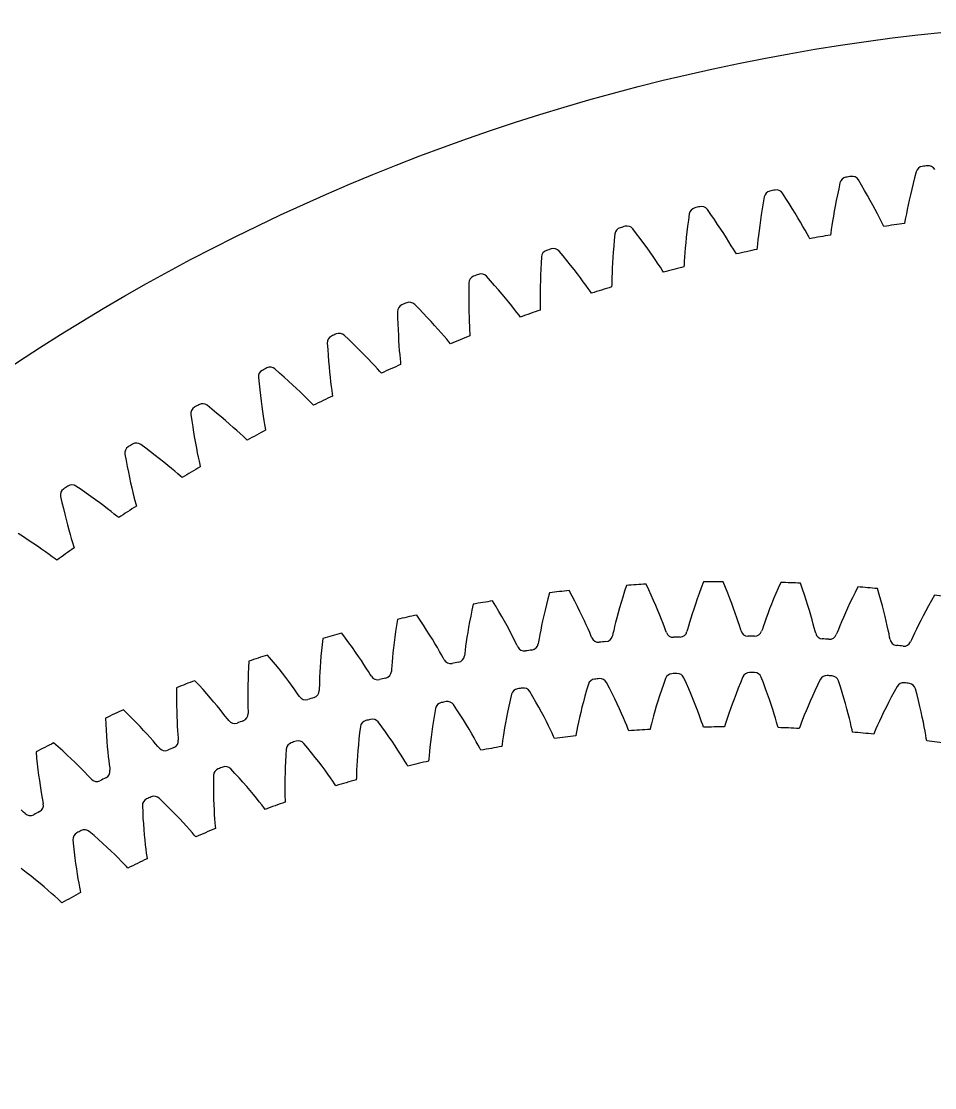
# Model space of a CAD drawing. Header units: millimetres. Extents: x -107 to 107, y -107 to 107.
# Drawn here: x -58.6 to -11.4, y 52 to 107.1 of the extents above; entities that cross this region are included whole.
import ezdxf

# ---------------------------------------------------------------- set-up
doc = ezdxf.new("R2010")
doc.units = ezdxf.units.MM

msp = doc.modelspace()

# ---------------------------------------------------------------- linework, layer by layer
at = {"layer": 'fixed_ring'}
for p, q in [((-12.389299, 99.309842), (-12.470208, 98.996726)), ((-16.327718, 98.738772), (-16.396114, 98.422687)), ((-15.212924, 98.612499), (-15.376758, 98.891329)), ((-12.54672, 98.692994), (-12.617992, 98.39946)), ((-12.470208, 98.996726), (-12.54672, 98.692994)), ((-19.121386, 97.929722), (-19.296176, 98.201818)), ((-16.46049, 98.116153), (-16.520036, 97.820018)), ((-16.396114, 98.422687), (-16.46049, 98.116153)), ((-15.055895, 98.341483), (-15.212924, 98.612499)), ((-14.906707, 98.078834), (-15.055895, 98.341483)), ((-14.765556, 97.825378), (-14.906707, 98.078834)), ((-12.684063, 98.116975), (-12.744951, 97.846587)), ((-12.617992, 98.39946), (-12.684063, 98.116975)), ((-20.296094, 97.693022), (-20.348233, 97.384171)), ((-20.240318, 98.011576), (-20.296094, 97.693022)), ((-18.953706, 97.665164), (-19.121386, 97.929722)), ((-18.794194, 97.408654), (-18.953706, 97.665164)), ((-16.574824, 97.535129), (-16.624914, 97.262535)), ((-16.520036, 97.820018), (-16.574824, 97.535129)), ((-14.632713, 97.58213), (-14.765556, 97.825378)), ((-14.508559, 97.35038), (-14.632713, 97.58213)), ((-12.800643, 97.589643), (-12.851071, 97.347935)), ((-12.744951, 97.846587), (-12.800643, 97.589643)), ((-24.120915, 97.129403), (-24.163982, 96.808883)), ((-22.999613, 97.092099), (-23.185082, 97.357031)), ((-22.821548, 96.834416), (-22.999613, 97.092099)), ((-20.395958, 97.085902), (-20.439376, 96.79906)), ((-20.348233, 97.384171), (-20.395958, 97.085902)), ((-18.643079, 97.16101), (-18.794194, 97.408654)), ((-18.50067, 96.923236), (-18.643079, 97.16101)), ((-16.670347, 97.003579), (-16.711126, 96.760058)), ((-16.624914, 97.262535), (-16.670347, 97.003579)), ((-14.393654, 97.131835), (-14.508559, 97.35038)), ((-14.288866, 96.9289), (-14.393654, 97.131835)), ((-12.896061, 97.124018), (-12.935224, 96.92189)), ((-12.851071, 97.347935), (-12.896061, 97.124018)), ((-24.203801, 96.498204), (-24.23963, 96.198274)), ((-24.163982, 96.808883), (-24.203801, 96.498204)), ((-22.651964, 96.58445), (-22.821548, 96.834416)), ((-22.491122, 96.34301), (-22.651964, 96.58445)), ((-20.47859, 96.52469), (-20.513692, 96.264133)), ((-20.439376, 96.79906), (-20.47859, 96.52469)), ((-18.3674, 96.696605), (-18.50067, 96.923236)), ((-18.243898, 96.4828), (-18.3674, 96.696605)), ((-18.131125, 96.284192), (-18.243898, 96.4828)), ((-16.747178, 96.534529), (-16.778274, 96.331004)), ((-16.711126, 96.760058), (-16.747178, 96.534529)), ((-14.195669, 96.745314), (-14.288866, 96.9289)), ((-14.117039, 96.588021), (-14.195669, 96.745314)), ((-14.063868, 96.480348), (-14.117039, 96.588021)), ((-12.967605, 96.749045), (-12.989142, 96.630907)), ((-12.935224, 96.92189), (-12.967605, 96.749045)), ((-27.963372, 96.093649), (-27.993662, 95.77167)), ((-26.841473, 96.100954), (-27.037328, 96.358302)), ((-26.653304, 95.850554), (-26.841473, 96.100954)), ((-24.27161, 95.909932), (-24.299885, 95.63422)), ((-24.23963, 96.198274), (-24.27161, 95.909932)), ((-22.339373, 96.111086), (-22.491122, 96.34301)), ((-22.197199, 95.889933), (-22.339373, 96.111086)), ((-22.065294, 95.681207), (-22.197199, 95.889933)), ((-20.544757, 96.019183), (-20.571814, 95.792399)), ((-20.513692, 96.264133), (-20.544757, 96.019183)), ((-18.030702, 96.104457), (-18.131125, 96.284192)), ((-17.945881, 95.950414), (-18.030702, 96.104457)), ((-17.888472, 95.84494), (-17.945881, 95.950414)), ((-16.803758, 96.157008), (-16.82058, 96.038107)), ((-16.778274, 96.331004), (-16.803758, 96.157008)), ((-28.021097, 95.459653), (-28.044975, 95.158536)), ((-27.993662, 95.77167), (-28.021097, 95.459653)), ((-26.473917, 95.607527), (-26.653304, 95.850554)), ((-26.303603, 95.372672), (-26.473917, 95.607527)), ((-26.142753, 95.146965), (-26.303603, 95.372672)), ((-24.3246, 95.372473), (-24.345902, 95.126482)), ((-24.299885, 95.63422), (-24.3246, 95.372473)), ((-21.944714, 95.487239), (-22.065294, 95.681207)), ((-21.837225, 95.311638), (-21.944714, 95.487239)), ((-20.61334, 95.412927), (-20.625422, 95.293452)), ((-20.594794, 95.587799), (-20.61334, 95.412927)), ((-20.571814, 95.792399), (-20.594794, 95.587799)), ((-31.761612, 94.905951), (-31.779078, 94.583022)), ((-30.640891, 94.957852), (-30.846823, 95.207211)), ((-30.442916, 94.715131), (-30.640891, 94.957852)), ((-28.065466, 94.869151), (-28.082756, 94.592533)), ((-28.044975, 95.158536), (-28.065466, 94.869151)), ((-25.991899, 94.931638), (-26.142753, 95.146965)), ((-25.8518, 94.728322), (-25.991899, 94.931638)), ((-24.363922, 94.898802), (-24.37875, 94.693449)), ((-24.345902, 95.126482), (-24.363922, 94.898802)), ((-21.746347, 95.161089), (-21.837225, 95.311638)), ((-21.68479, 95.057982), (-21.746347, 95.161089)), ((-31.794087, 94.270161), (-31.805974, 93.968333)), ((-31.779078, 94.583022), (-31.794087, 94.270161)), ((-30.254008, 94.479429), (-30.442916, 94.715131)), ((-30.074493, 94.251531), (-30.254008, 94.479429)), ((-29.904796, 94.032396), (-30.074493, 94.251531)), ((-28.097046, 94.33001), (-28.108551, 94.083367)), ((-28.082756, 94.592533), (-28.097046, 94.33001)), ((-25.723604, 94.539301), (-25.8518, 94.728322)), ((-25.609219, 94.368113), (-25.723604, 94.539301)), ((-25.512427, 94.221296), (-25.609219, 94.368113)), ((-25.44682, 94.120717), (-25.512427, 94.221296)), ((-24.390329, 94.517979), (-24.397652, 94.398118)), ((-24.37875, 94.693449), (-24.390329, 94.517979)), ((-34.391859, 93.664603), (-34.607542, 93.905578)), ((-31.814944, 93.678362), (-31.821224, 93.401275)), ((-31.805974, 93.968333), (-31.814944, 93.678362)), ((-29.745501, 93.823238), (-29.904796, 94.032396)), ((-29.59743, 93.625652), (-29.745501, 93.823238)), ((-28.117506, 93.85515), (-28.124157, 93.64937)), ((-28.108551, 94.083367), (-28.117506, 93.85515)), ((-35.514244, 93.244819), (-35.516804, 92.931609)), ((-35.509631, 93.568187), (-35.514244, 93.244819)), ((-34.184391, 93.429945), (-34.391859, 93.664603)), ((-33.986262, 93.201939), (-34.184391, 93.429945)), ((-33.797828, 92.981358), (-33.986262, 93.201939)), ((-31.825065, 93.138392), (-31.826756, 92.891486)), ((-31.821224, 93.401275), (-31.825065, 93.138392)), ((-29.46182, 93.441877), (-29.59743, 93.625652)), ((-29.34072, 93.275372), (-29.46182, 93.441877)), ((-29.238167, 93.132519), (-29.34072, 93.275372)), ((-29.168613, 93.034628), (-29.238167, 93.132519)), ((-28.128751, 93.473578), (-28.131303, 93.353521)), ((-28.124157, 93.64937), (-28.128751, 93.473578)), ((-35.516804, 92.931609), (-35.516681, 92.629546)), ((-35.516681, 92.629546), (-35.514116, 92.339448)), ((-33.619554, 92.769144), (-33.797828, 92.981358)), ((-33.452069, 92.566484), (-33.619554, 92.769144)), ((-33.29626, 92.374941), (-33.452069, 92.566484)), ((-31.826756, 92.891486), (-31.826629, 92.663094)), ((-31.826629, 92.663094), (-31.825095, 92.457212)), ((-39.201502, 92.082473), (-39.193256, 91.759177)), ((-38.088447, 92.223251), (-38.31354, 92.455461)), ((-37.871814, 91.997027), (-38.088447, 92.223251)), ((-35.514116, 92.339448), (-35.509375, 92.062331)), ((-35.509375, 92.062331), (-35.502762, 91.799503)), ((-33.153451, 92.196703), (-33.29626, 92.374941)), ((-33.025827, 92.035143), (-33.153451, 92.196703)), ((-32.917676, 91.89648), (-33.025827, 92.035143)), ((-31.825095, 92.457212), (-31.822696, 92.281377)), ((-31.822696, 92.281377), (-31.820473, 92.161312)), ((-39.193256, 91.759177), (-39.183361, 91.446112)), ((-37.664777, 91.777078), (-37.871814, 91.997027)), ((-37.467722, 91.564163), (-37.664777, 91.777078)), ((-37.281152, 91.359204), (-37.467722, 91.564163)), ((-35.502762, 91.799503), (-35.494635, 91.552725)), ((-35.494635, 91.552725), (-35.485429, 91.324518)), ((-32.844285, 91.801432), (-32.917676, 91.89648)), ((-39.183361, 91.446112), (-39.17123, 91.144294)), ((-39.17123, 91.144294), (-39.157133, 90.854527)), ((-37.105743, 91.163362), (-37.281152, 91.359204)), ((-36.942441, 90.978165), (-37.105743, 91.163362)), ((-36.79266, 90.805746), (-36.942441, 90.978165)), ((-35.485429, 91.324518), (-35.47571, 91.118861)), ((-35.47571, 91.118861), (-35.466323, 90.943259)), ((-35.466323, 90.943259), (-35.459328, 90.823378)), ((-42.831388, 90.451157), (-42.810295, 90.128445)), ((-41.724809, 90.636076), (-41.958956, 90.859152)), ((-41.499354, 90.418642), (-41.724809, 90.636076)), ((-41.283736, 90.207099), (-41.499354, 90.418642)), ((-39.157133, 90.854527), (-39.141378, 90.577817)), ((-39.141378, 90.577817), (-39.124322, 90.31546)), ((-36.658713, 90.649388), (-36.79266, 90.805746)), ((-36.545135, 90.515135), (-36.658713, 90.649388)), ((-36.468023, 90.423079), (-36.545135, 90.515135)), ((-42.810295, 90.128445), (-42.787961, 89.816021)), ((-42.787961, 89.816021), (-42.76384, 89.514923)), ((-41.078372, 90.002186), (-41.283736, 90.207099)), ((-40.883801, 89.804806), (-41.078372, 90.002186)), ((-39.124322, 90.31546), (-39.10639, 90.0692)), ((-39.10639, 90.0692), (-39.088119, 89.84154)), ((-39.088119, 89.84154), (-39.070231, 89.636431)), ((-42.76384, 89.514923), (-42.738235, 89.225946)), ((-40.700745, 89.616093), (-40.883801, 89.804806)), ((-40.530209, 89.437535), (-40.700745, 89.616093)), ((-40.373691, 89.271207), (-40.530209, 89.437535)), ((-40.233634, 89.120298), (-40.373691, 89.271207)), ((-39.070231, 89.636431), (-39.05387, 89.461342)), ((-39.05387, 89.461342), (-39.042115, 89.341834)), ((-45.295196, 88.905585), (-45.538026, 89.119177)), ((-45.061274, 88.697288), (-45.295196, 88.905585)), ((-42.738235, 89.225946), (-42.711492, 88.950081)), ((-42.711492, 88.950081), (-42.684018, 88.688609)), ((-40.114809, 88.990666), (-40.233634, 89.120298)), ((-40.034098, 88.901749), (-40.114809, 88.990666)), ((-46.393548, 88.676819), (-46.359642, 88.355201)), ((-46.359642, 88.355201), (-46.324905, 88.043912)), ((-44.837417, 88.494483), (-45.061274, 88.697288)), ((-44.624069, 88.297897), (-44.837417, 88.494483)), ((-44.421804, 88.108409), (-44.624069, 88.297897)), ((-42.684018, 88.688609), (-42.65631, 88.443257)), ((-42.65631, 88.443257), (-42.629002, 88.216504)), ((-42.629002, 88.216504), (-42.602975, 88.012268)), ((-46.324905, 88.043912), (-46.288833, 87.744011)), ((-46.288833, 87.744011), (-46.251759, 87.45628)), ((-44.23139, 87.927123), (-44.421804, 88.108409)), ((-44.053891, 87.755486), (-44.23139, 87.927123)), ((-43.890884, 87.595511), (-44.053891, 87.755486)), ((-42.602975, 88.012268), (-42.579665, 87.837968)), ((-42.579665, 87.837968), (-42.563168, 87.719021)), ((-48.793962, 87.034517), (-49.045092, 87.238286)), ((-46.251759, 87.45628), (-46.214069, 87.181697)), ((-46.214069, 87.181697), (-46.176222, 86.921524)), ((-43.744938, 87.45029), (-43.890884, 87.595511)), ((-43.621053, 87.325485), (-43.744938, 87.45029)), ((-43.536871, 87.239847), (-43.621053, 87.325485)), ((-49.88235, 86.762265), (-49.835684, 86.442249)), ((-48.551944, 86.835684), (-48.793962, 87.034517)), ((-48.3202, 86.64194), (-48.551944, 86.835684)), ((-48.099205, 86.453991), (-48.3202, 86.64194)), ((-46.176222, 86.921524), (-46.138782, 86.677468)), ((-46.138782, 86.677468), (-46.10248, 86.451979)), ((-49.835684, 86.442249), (-49.788599, 86.132588)), ((-49.788599, 86.132588), (-49.740633, 85.834358)), ((-47.889568, 86.272694), (-48.099205, 86.453991)), ((-47.692097, 86.099122), (-47.889568, 86.272694)), ((-47.507914, 85.934677), (-47.692097, 86.099122)), ((-46.10248, 86.451979), (-46.068354, 86.24894)), ((-46.068354, 86.24894), (-46.038133, 86.075704)), ((-46.038133, 86.075704), (-46.01692, 85.957507)), ((-49.740633, 85.834358), (-49.692149, 85.548328)), ((-49.692149, 85.548328), (-49.643572, 85.27546)), ((-47.338676, 85.78131), (-47.507914, 85.934677)), ((-47.187072, 85.642005), (-47.338676, 85.78131)), ((-47.058323, 85.522224), (-47.187072, 85.642005)), ((-46.970803, 85.440001), (-47.058323, 85.522224)), ((-52.215574, 85.02583), (-52.474607, 85.219453)), ((-51.965843, 84.836775), (-52.215574, 85.02583)), ((-49.643572, 85.27546), (-49.595412, 85.016998)), ((-49.595412, 85.016998), (-49.548298, 84.774623)), ((-53.292279, 84.710522), (-53.232927, 84.392615)), ((-53.232927, 84.392615), (-53.173568, 84.08507)), ((-51.72658, 84.652398), (-51.965843, 84.836775)), ((-51.498287, 84.473384), (-51.72658, 84.652398)), ((-51.281608, 84.300564), (-51.498287, 84.473384)), ((-51.077392, 84.13498), (-51.281608, 84.300564)), ((-49.548298, 84.774623), (-49.503061, 84.550756)), ((-49.503061, 84.550756), (-49.460889, 84.349234)), ((-49.460889, 84.349234), (-49.423805, 84.177336)), ((-53.173568, 84.08507), (-53.113783, 83.788983)), ((-53.113783, 83.788983), (-53.053965, 83.505107)), ((-50.886817, 83.977987), (-51.077392, 84.13498)), ((-50.711616, 83.83147), (-50.886817, 83.977987)), ((-50.554593, 83.698303), (-50.711616, 83.83147)), ((-49.423805, 84.177336), (-49.39791, 84.060077)), ((-53.053965, 83.505107), (-52.994579, 83.234386)), ((-52.994579, 83.234386), (-52.936181, 82.978043)), ((-50.421184, 83.583735), (-50.554593, 83.698303)), ((-50.330464, 83.505056), (-50.421184, 83.583735)), ((-55.554623, 82.882699), (-55.821149, 83.065871)), ((-55.297573, 82.703722), (-55.554623, 82.882699)), ((-55.051169, 82.529003), (-55.297573, 82.703722)), ((-52.936181, 82.978043), (-52.879469, 82.737732)), ((-52.879469, 82.737732), (-52.825367, 82.51584)), ((-56.617941, 82.524835), (-56.545997, 82.209538)), ((-56.545997, 82.209538), (-56.474458, 81.904596)), ((-54.81594, 82.359206), (-55.051169, 82.529003)), ((-54.592561, 82.195138), (-54.81594, 82.359206)), ((-54.381924, 82.037803), (-54.592561, 82.195138)), ((-52.825367, 82.51584), (-52.775217, 82.316154)), ((-52.775217, 82.316154), (-52.731328, 82.145867)), ((-52.731328, 82.145867), (-52.700791, 82.02973)), ((-56.474458, 81.904596), (-56.402949, 81.61112)), ((-56.402949, 81.61112), (-56.331893, 81.329847)), ((-54.185258, 81.888512), (-54.381924, 82.037803)), ((-54.00437, 81.749075), (-54.185258, 81.888512)), ((-53.842177, 81.622256), (-54.00437, 81.749075)), ((-53.704319, 81.513083), (-53.842177, 81.622256)), ((-56.331893, 81.329847), (-56.261791, 81.061701)), ((-56.261791, 81.061701), (-56.193247, 80.807882)), ((-53.610543, 81.438073), (-53.704319, 81.513083)), ((-58.541866, 80.439898), (-58.805829, 80.608513)), ((-56.193247, 80.807882), (-56.127026, 80.570016)), ((-56.127026, 80.570016), (-56.064145, 80.350451)), ((-58.288711, 80.275113), (-58.541866, 80.439898)), ((-58.046918, 80.114802), (-58.288711, 80.275113)), ((-57.817192, 79.959744), (-58.046918, 80.114802)), ((-57.600466, 79.810908), (-57.817192, 79.959744)), ((-56.064145, 80.350451), (-56.006096, 80.152916)), ((-56.006096, 80.152916), (-55.955472, 79.984509)), ((-55.955472, 79.984509), (-55.920342, 79.869677)), ((-57.398021, 79.669553), (-57.600466, 79.810908)), ((-57.211732, 79.537419), (-57.398021, 79.669553)), ((-57.044626, 79.417148), (-57.211732, 79.537419)), ((-56.902536, 79.313542), (-57.044626, 79.417148)), ((-56.805852, 79.242319), (-56.902536, 79.313542))]:
    msp.add_line(p, q, dxfattribs=at)
for centre, radius, start, end in [((-12.027533, 99.2111), 0.375, 96.912334, 164.733246), ((0, 0), 100.3125, 96.758552, 96.912334), ((-11.761207, 99.243025), 0.375, 28.93764, 96.758552), ((-15.962312, 98.654491), 0.375, 99.190815, 167.011727), ((0, 0), 100.3125, 99.037033, 99.190815), ((-15.697465, 98.696978), 0.375, 31.216121, 99.037033), ((-19.871851, 97.941888), 0.375, 101.469296, 169.290208), ((0, 0), 100.3125, 101.315514, 101.469296), ((-19.608902, 97.994872), 0.375, 33.494602, 101.315514), ((-23.749968, 97.07442), 0.375, 103.747777, 171.568689), ((0, 0), 100.3125, 103.593995, 103.747777), ((-23.489334, 97.137815), 0.375, 35.773083, 103.593995), ((0, 0), 100.3125, 105.872476, 106.026258), ((-27.332624, 96.127163), 0.375, 38.051564, 105.872476), ((0, 0), 97.5, 97.655817, 98.29355), ((-27.590532, 96.053456), 0.375, 106.026258, 173.84717), ((0, 0), 97.5, 99.934298, 100.572031), ((0, 0), 100.3125, 108.150957, 108.304739), ((-31.132696, 94.964515), 0.375, 40.330045, 108.150957), ((-31.387469, 94.880613), 0.375, 108.304739, 176.125651), ((0, 0), 97.5, 102.212779, 102.850512), ((0, 0), 97.5, 104.49126, 105.128993), ((-35.134777, 93.557743), 0.375, 110.58322, 178.404132), ((0, 0), 100.3125, 110.429438, 110.58322), ((-34.883541, 93.651708), 0.375, 42.608526, 110.429438), ((0, 0), 97.5, 106.769741, 107.407474), ((-38.579227, 92.190819), 0.375, 44.887007, 112.707919), ((-38.826529, 92.08694), 0.375, 112.861701, 180.682613), ((0, 0), 100.3125, 112.707919, 112.861701), ((0, 0), 97.5, 109.048222, 109.685955), ((0, 0), 100.3125, 114.9864, 115.140182), ((-42.213912, 90.584157), 0.375, 47.165488, 114.9864), ((-42.456889, 90.470528), 0.375, 115.140182, 182.961094), ((0, 0), 97.5, 111.326703, 111.964436), ((0, 0), 97.5, 113.605184, 114.242917), ((-46.020115, 88.711064), 0.375, 117.418663, 185.239575), ((0, 0), 100.3125, 117.264881, 117.418663), ((-45.781848, 88.834263), 0.375, 49.443969, 117.264881), ((0, 0), 97.5, 115.883665, 116.521398), ((-49.510574, 86.81133), 0.375, 119.697144, 187.518056), ((0, 0), 100.3125, 119.543362, 119.697144), ((-49.277394, 86.943904), 0.375, 51.72245, 119.543362), ((0, 0), 97.5, 118.162146, 118.799879), ((-52.922747, 84.774329), 0.375, 121.975625, 189.796537), ((0, 0), 100.3125, 121.821843, 121.975625), ((-52.695021, 84.916068), 0.375, 54.000931, 121.821843), ((0, 0), 97.5, 120.440627, 121.07836), ((-56.251238, 82.603282), 0.375, 124.254106, 192.075018), ((0, 0), 100.3125, 124.100324, 124.254106), ((-56.029327, 82.753963), 0.375, 56.279412, 124.100324), ((0, 0), 97.5, 122.719108, 123.356841), ((0, 0), 97.5, 124.997589, 125.635322)]:
    msp.add_arc(centre, radius, start, end, dxfattribs=at)
at = {"layer": 'outer'}
msp.add_circle((0, 0), 107.079107, dxfattribs=at)
at = {"layer": 'thin_ring_external'}
for p, q in [((-27.367479, 77.93169), (-27.466586, 77.62741)), ((-26.215589, 77.7074), (-26.352642, 77.996579)), ((-26.086136, 77.426407), (-26.215589, 77.7074)), ((-23.49559, 77.811659), (-23.603154, 77.521582)), ((-23.381076, 78.110482), (-23.49559, 77.811659)), ((-22.242141, 77.827668), (-22.364249, 78.123468)), ((-22.127205, 77.540431), (-22.242141, 77.827668)), ((-19.520367, 77.792907), (-19.642602, 77.5087)), ((-19.390744, 78.085492), (-19.520367, 77.792907)), ((-18.267735, 77.744892), (-18.374581, 78.046542)), ((-18.167615, 77.452162), (-18.267735, 77.744892)), ((-15.406893, 77.856787), (-15.551286, 77.571202)), ((-14.302741, 77.45929), (-14.394044, 77.766001)), ((-31.422994, 77.24064), (-31.500412, 76.941105)), ((-31.339553, 77.549583), (-31.422994, 77.24064)), ((-30.177713, 77.384402), (-30.329353, 77.666206)), ((-30.034081, 77.110385), (-30.177713, 77.384402)), ((-27.559198, 77.332219), (-27.645371, 77.046816)), ((-27.466586, 77.62741), (-27.559198, 77.332219)), ((-25.964316, 77.154303), (-26.086136, 77.426407)), ((-25.850192, 76.89193), (-25.964316, 77.154303)), ((-23.703787, 77.240951), (-23.797491, 76.970611)), ((-23.603154, 77.521582), (-23.703787, 77.240951)), ((-22.019437, 77.262462), (-22.127205, 77.540431)), ((-21.918859, 76.994604), (-22.019437, 77.262462)), ((-19.757433, 77.233574), (-19.864819, 76.968371)), ((-19.642602, 77.5087), (-19.757433, 77.233574)), ((-18.074181, 77.169053), (-18.167615, 77.452162)), ((-17.987412, 76.896409), (-18.074181, 77.169053)), ((-15.687873, 77.293606), (-15.816603, 77.024703)), ((-15.551286, 77.571202), (-15.687873, 77.293606)), ((-14.217698, 77.161829), (-14.302741, 77.45929)), ((-14.138841, 76.874318), (-14.217698, 77.161829)), ((-11.598703, 77.147122), (-11.749287, 76.876863)), ((-11.439916, 77.424961), (-11.598703, 77.147122)), ((-35.354492, 76.652358), (-35.416515, 76.34926)), ((-35.286935, 76.965159), (-35.354492, 76.652358)), ((-34.118176, 76.859517), (-34.284007, 77.133211)), ((-33.96074, 76.593192), (-34.118176, 76.859517)), ((-33.811804, 76.334931), (-33.96074, 76.593192)), ((-31.5719, 76.651674), (-31.637544, 76.373187)), ((-31.500412, 76.941105), (-31.5719, 76.651674)), ((-29.898526, 76.844857), (-30.034081, 77.110385)), ((-29.771155, 76.588653), (-29.898526, 76.844857)), ((-29.65213, 76.3428), (-29.771155, 76.588653)), ((-27.725149, 76.772044), (-27.798554, 76.508943)), ((-27.645371, 77.046816), (-27.725149, 76.772044)), ((-25.743877, 76.64032), (-25.850192, 76.89193)), ((-25.645551, 76.400786), (-25.743877, 76.64032)), ((-23.884235, 76.711602), (-23.963936, 76.465244)), ((-23.797491, 76.970611), (-23.884235, 76.711602)), ((-21.82553, 76.737894), (-21.918859, 76.994604)), ((-21.739563, 76.493652), (-21.82553, 76.737894)), ((-19.964674, 76.714128), (-20.05685, 76.472161)), ((-19.864819, 76.968371), (-19.964674, 76.714128)), ((-17.907312, 76.635268), (-17.987412, 76.896409)), ((-17.833929, 76.386955), (-17.907312, 76.635268)), ((-15.93739, 76.765329), (-16.050097, 76.516517)), ((-15.816603, 77.024703), (-15.93739, 76.765329)), ((-14.066107, 76.597599), (-14.138841, 76.874318)), ((-13.999445, 76.332709), (-14.066107, 76.597599)), ((-11.891579, 76.614883), (-12.025452, 76.362015)), ((-11.749287, 76.876863), (-11.891579, 76.614883)), ((-39.199326, 76.179941), (-39.250823, 75.864098)), ((-38.026698, 76.134114), (-38.206288, 76.398983)), ((-37.855869, 75.876175), (-38.026698, 76.134114)), ((-35.473131, 76.056557), (-35.524469, 75.775082)), ((-35.416515, 76.34926), (-35.473131, 76.056557)), ((-33.671517, 76.085565), (-33.811804, 76.334931)), ((-33.540094, 75.84611), (-33.671517, 76.085565)), ((-31.697419, 76.106681), (-31.751579, 75.853479)), ((-31.637544, 76.373187), (-31.697419, 76.106681)), ((-29.541702, 76.108599), (-29.65213, 76.3428)), ((-29.440259, 75.887772), (-29.541702, 76.108599)), ((-27.865571, 76.258837), (-27.926125, 76.023489)), ((-27.798554, 76.508943), (-27.865571, 76.258837)), ((-25.555516, 76.175067), (-25.645551, 76.400786)), ((-25.474284, 75.965621), (-25.555516, 76.175067)), ((-24.036428, 76.233295), (-24.101389, 76.018245)), ((-23.963936, 76.465244), (-24.036428, 76.233295)), ((-21.661171, 76.263631), (-21.739563, 76.493652)), ((-21.590739, 76.05031), (-21.661171, 76.263631)), ((-21.529011, 75.857556), (-21.590739, 76.05031)), ((-20.141091, 76.244217), (-20.216948, 76.032765)), ((-20.05685, 76.472161), (-20.141091, 76.244217)), ((-17.767384, 76.153231), (-17.833929, 76.386955)), ((-17.707936, 75.936592), (-17.767384, 76.153231)), ((-16.250278, 76.056226), (-16.336832, 75.848923)), ((-16.154508, 76.279572), (-16.250278, 76.056226)), ((-16.050097, 76.516517), (-16.154508, 76.279572)), ((-13.938837, 76.080973), (-13.999445, 76.332709)), ((-13.884313, 75.844156), (-13.938837, 76.080973)), ((-12.150716, 76.119282), (-12.267089, 75.887978)), ((-12.025452, 76.362015), (-12.150716, 76.119282)), ((-39.297289, 75.558229), (-39.338886, 75.263017)), ((-39.250823, 75.864098), (-39.297289, 75.558229)), ((-37.69394, 75.625856), (-37.855869, 75.876175)), ((-37.541103, 75.383979), (-37.69394, 75.625856)), ((-35.570658, 75.505866), (-35.611819, 75.250229)), ((-35.524469, 75.775082), (-35.570658, 75.505866)), ((-33.417852, 75.617853), (-33.540094, 75.84611)), ((-33.305266, 75.402494), (-33.417852, 75.617853)), ((-31.800037, 75.615347), (-31.842726, 75.394793)), ((-31.751579, 75.853479), (-31.800037, 75.615347)), ((-29.348439, 75.682747), (-29.440259, 75.887772)), ((-29.267374, 75.497294), (-29.348439, 75.682747)), ((-29.199453, 75.33842), (-29.267374, 75.497294)), ((-28.026813, 75.60849), (-28.065397, 75.44007)), ((-27.980021, 75.805403), (-28.026813, 75.60849)), ((-27.926125, 76.023489), (-27.980021, 75.805403)), ((-25.402794, 75.776271), (-25.474284, 75.965621)), ((-25.343074, 75.614136), (-25.402794, 75.776271)), ((-25.301126, 75.503288), (-25.343074, 75.614136)), ((-24.205308, 75.657748), (-24.238647, 75.544014)), ((-24.158174, 75.823978), (-24.205308, 75.657748)), ((-24.101389, 76.018245), (-24.158174, 75.823978)), ((-21.477647, 75.692584), (-21.529011, 75.857556)), ((-21.441414, 75.579739), (-21.477647, 75.692584)), ((-20.339138, 75.678043), (-20.378242, 75.56616)), ((-20.283579, 75.84165), (-20.339138, 75.678043)), ((-20.216948, 76.032765), (-20.283579, 75.84165)), ((-17.65613, 75.740938), (-17.707936, 75.936592)), ((-17.613257, 75.573558), (-17.65613, 75.740938)), ((-17.582833, 75.45901), (-17.613257, 75.573558)), ((-16.476976, 75.500904), (-16.521741, 75.391163)), ((-16.413135, 75.66146), (-16.476976, 75.500904)), ((-16.336832, 75.848923), (-16.413135, 75.66146)), ((-13.836004, 75.624764), (-13.884313, 75.844156)), ((-13.794256, 75.42672), (-13.836004, 75.624764)), ((-12.374139, 75.669814), (-12.471165, 75.4672)), ((-12.267089, 75.887978), (-12.374139, 75.669814)), ((-43.066521, 75.195978), (-43.101824, 74.877918)), ((-41.893082, 75.210086), (-42.085962, 75.46544)), ((-41.709305, 74.961206), (-41.893082, 75.210086)), ((-41.534806, 74.719482), (-41.709305, 74.961206)), ((-39.375785, 74.979287), (-39.408167, 74.708064)), ((-39.338886, 75.263017), (-39.375785, 74.979287)), ((-37.397625, 75.151547), (-37.541103, 75.383979)), ((-37.263887, 74.929829), (-37.397625, 75.151547)), ((-35.648055, 75.009933), (-35.679427, 74.787487)), ((-35.611819, 75.250229), (-35.648055, 75.009933)), ((-33.203096, 75.202425), (-33.305266, 75.402494)), ((-33.112667, 75.021353), (-33.203096, 75.202425)), ((-33.036723, 74.866154), (-33.112667, 75.021353)), ((-31.909337, 75.025577), (-31.930904, 74.909036)), ((-31.879403, 75.195748), (-31.909337, 75.025577)), ((-31.842726, 75.394793), (-31.879403, 75.195748)), ((-29.151899, 75.229859), (-29.199453, 75.33842)), ((-28.065397, 75.44007), (-28.092886, 75.324782)), ((-13.759986, 75.25737), (-13.794256, 75.42672)), ((-13.73545, 75.141417), (-13.759986, 75.25737)), ((-12.628896, 75.126791), (-12.679207, 75.019479)), ((-12.55694, 75.283878), (-12.628896, 75.126791)), ((-12.471165, 75.4672), (-12.55694, 75.283878)), ((-43.132611, 74.570075), (-43.159079, 74.273124)), ((-43.101824, 74.877918), (-43.132611, 74.570075)), ((-41.369818, 74.485724), (-41.534806, 74.719482)), ((-41.214659, 74.260921), (-41.369818, 74.485724)), ((-39.436221, 74.450659), (-39.46014, 74.208826)), ((-39.408167, 74.708064), (-39.436221, 74.450659)), ((-37.140452, 74.7205), (-37.263887, 74.929829)), ((-37.0282, 74.525908), (-37.140452, 74.7205)), ((-36.928643, 74.34969), (-37.0282, 74.525908)), ((-35.727099, 74.415351), (-35.742686, 74.297861)), ((-35.705892, 74.586828), (-35.727099, 74.415351)), ((-35.679427, 74.787487), (-35.705892, 74.586828)), ((-32.983688, 74.760163), (-33.036723, 74.866154)), ((-46.878429, 74.015837), (-46.897445, 73.69639)), ((-45.707242, 74.089844), (-45.912908, 74.335016)), ((-45.510996, 73.850672), (-45.707242, 74.089844)), ((-45.324382, 73.618173), (-45.510996, 73.850672)), ((-43.181443, 73.987881), (-43.199935, 73.715358)), ((-43.159079, 74.273124), (-43.181443, 73.987881)), ((-41.069775, 74.046322), (-41.214659, 74.260921)), ((-40.935812, 73.843568), (-41.069775, 74.046322)), ((-40.81377, 73.654962), (-40.935812, 73.843568)), ((-39.480113, 73.985069), (-39.496298, 73.783321)), ((-39.46014, 74.208826), (-39.480113, 73.985069)), ((-36.844873, 74.198572), (-36.928643, 74.34969)), ((-36.786496, 74.095426), (-36.844873, 74.198572)), ((-46.912474, 73.387377), (-46.923745, 73.089461)), ((-46.897445, 73.69639), (-46.912474, 73.387377)), ((-45.147673, 73.393145), (-45.324382, 73.618173)), ((-44.981239, 73.176558), (-45.147673, 73.393145)), ((-43.214809, 73.456856), (-43.226348, 73.214118)), ((-43.199935, 73.715358), (-43.214809, 73.456856)), ((-40.705346, 73.484057), (-40.81377, 73.654962)), ((-40.613969, 73.337413), (-40.705346, 73.484057)), ((-40.550401, 73.237383), (-40.613969, 73.337413)), ((-39.508721, 73.610984), (-39.518289, 73.492852)), ((-39.496298, 73.783321), (-39.508721, 73.610984)), ((-49.459225, 72.776309), (-49.677142, 73.01066)), ((-49.251024, 72.54747), (-49.459225, 72.776309)), ((-46.931515, 72.803448), (-46.936067, 72.530337)), ((-46.923745, 73.089461), (-46.931515, 72.803448)), ((-44.825585, 72.969636), (-44.981239, 73.176558)), ((-44.681444, 72.773987), (-44.825585, 72.969636)), ((-44.549932, 72.591858), (-44.681444, 72.773987)), ((-43.240733, 72.787321), (-43.24434, 72.614575)), ((-43.23487, 72.989632), (-43.240733, 72.787321)), ((-43.226348, 73.214118), (-43.23487, 72.989632)), ((-50.625106, 72.642598), (-50.627786, 72.322596)), ((-50.627786, 72.322596), (-50.627017, 72.013219)), ((-49.052781, 72.324803), (-49.251024, 72.54747)), ((-48.864813, 72.109091), (-49.052781, 72.324803)), ((-46.936067, 72.530337), (-46.937723, 72.271412)), ((-46.937723, 72.271412), (-46.936853, 72.028401)), ((-44.432922, 72.426713), (-44.549932, 72.591858)), ((-44.334177, 72.284926), (-44.432922, 72.426713)), ((-44.265585, 72.188272), (-44.334177, 72.284926)), ((-43.24434, 72.614575), (-43.247863, 72.496107)), ((-50.627017, 72.013219), (-50.623062, 71.715116)), ((-50.623062, 71.715116), (-50.616218, 71.429079)), ((-48.687536, 71.901285), (-48.864813, 72.109091)), ((-48.521521, 71.702581), (-48.687536, 71.901285)), ((-48.367578, 71.514547), (-48.521521, 71.702581)), ((-46.936853, 72.028401), (-46.933901, 71.803773)), ((-46.933901, 71.803773), (-46.929426, 71.601427)), ((-54.296777, 71.079842), (-54.283115, 70.760121)), ((-53.139245, 71.27291), (-53.368844, 71.495828)), ((-52.91963, 71.055), (-53.139245, 71.27291)), ((-50.616218, 71.429079), (-50.606819, 71.156092)), ((-50.606819, 71.156092), (-50.595251, 70.897421)), ((-48.226937, 71.339371), (-48.367578, 71.514547)), ((-48.101648, 71.180415), (-48.226937, 71.339371)), ((-47.995792, 71.043855), (-48.101648, 71.180415)), ((-46.929426, 71.601427), (-46.924208, 71.428722)), ((-46.924208, 71.428722), (-46.921678, 71.310229)), ((-54.283115, 70.760121), (-54.266549, 70.451186)), ((-52.710277, 70.842746), (-52.91963, 71.055)), ((-52.511539, 70.636913), (-52.710277, 70.842746)), ((-52.323883, 70.43843), (-52.511539, 70.636913)), ((-50.595251, 70.897421), (-50.581974, 70.654771)), ((-50.581974, 70.654771), (-50.567557, 70.430587)), ((-47.922353, 70.95083), (-47.995792, 71.043855)), ((-54.266549, 70.451186), (-54.247378, 70.153675)), ((-54.247378, 70.153675), (-54.225938, 69.868361)), ((-52.147938, 70.248462), (-52.323883, 70.43843)), ((-51.984595, 70.068533), (-52.147938, 70.248462)), ((-51.835193, 69.900767), (-51.984595, 70.068533)), ((-50.567557, 70.430587), (-50.552755, 70.228733)), ((-50.552755, 70.228733), (-50.538726, 70.05652)), ((-50.538726, 70.05652), (-50.530149, 69.938311)), ((-56.737699, 69.583567), (-56.978381, 69.794472)), ((-56.507245, 69.377156), (-56.737699, 69.583567)), ((-54.225938, 69.868361), (-54.202612, 69.596209)), ((-54.202612, 69.596209), (-54.177852, 69.338466)), ((-51.701951, 69.748416), (-51.835193, 69.900767)), ((-51.58926, 69.617439), (-51.701951, 69.748416)), ((-51.511168, 69.528285), (-51.58926, 69.617439)), ((-57.883864, 69.331648), (-57.853894, 69.013041)), ((-57.853894, 69.013041), (-57.821576, 68.705355)), ((-56.287327, 69.175868), (-56.507245, 69.377156)), ((-56.078339, 68.980451), (-56.287327, 69.175868)), ((-55.880792, 68.791809), (-56.078339, 68.980451)), ((-54.177852, 69.338466), (-54.152202, 69.096811)), ((-54.152202, 69.096811), (-54.126356, 68.873656)), ((-54.126356, 68.873656), (-54.101268, 68.67282)), ((-57.821576, 68.705355), (-57.787239, 68.409211)), ((-57.787239, 68.409211), (-57.751258, 68.125363)), ((-55.695377, 68.611072), (-55.880792, 68.791809)), ((-55.52306, 68.439719), (-55.695377, 68.611072)), ((-55.365286, 68.2798), (-55.52306, 68.439719)), ((-54.101268, 68.67282), (-54.078463, 68.501548)), ((-54.078463, 68.501548), (-54.063861, 68.383932)), ((-57.751258, 68.125363), (-57.714066, 67.854758)), ((-57.714066, 67.854758), (-57.676178, 67.598615)), ((-55.224439, 68.134452), (-55.365286, 68.2798)), ((-55.105207, 68.0094), (-55.224439, 68.134452)), ((-55.022664, 67.924349), (-55.105207, 68.0094)), ((-57.676178, 67.598615), (-57.638222, 67.358585)), ((-57.638222, 67.358585), (-57.601016, 67.13704)), ((-57.601016, 67.13704), (-57.565705, 66.937748)), ((-57.565705, 66.937748), (-57.534185, 66.767864)), ((-57.534185, 66.767864), (-57.513597, 66.651146)), ((-58.534461, 66.223931), (-58.659922, 66.342732)), ((-58.447683, 66.143206), (-58.534461, 66.223931))]:
    msp.add_line(p, q, dxfattribs=at)
for centre, radius, start, end in [((-21.875, 0), 78.125, 93.28564, 94.031433), ((-21.875, 0), 78.125, 90.358811, 91.104604), ((-21.875, 0), 78.125, 87.431982, 88.177774), ((-21.875, 0), 78.125, 84.505153, 85.250945), ((-21.875, 0), 78.125, 96.21247, 96.958262), ((-21.875, 0), 78.125, 81.578323, 82.324116), ((-21.875, 0), 78.125, 99.139299, 99.885091), ((-21.875, 0), 78.125, 102.066128, 102.811921), ((-24.946479, 75.625152), 0.375, 198.963802, 272.325762), ((-24.601582, 75.638373), 0.375, 272.064482, 345.426442), ((-21.081008, 75.683335), 0.375, 196.036973, 269.398933), ((-20.735885, 75.678928), 0.375, 269.137652, 342.499612), ((-21.875, 0), 78.125, 104.992957, 105.73875), ((-28.803938, 75.369672), 0.375, 201.890632, 275.252592), ((-21.875, 0), 75.3125, 94.991311, 95.252592), ((-28.460165, 75.400486), 0.375, 274.991311, 348.353271), ((-21.875, 0), 75.3125, 92.064482, 92.325762), ((-21.875, 0), 75.3125, 89.137652, 89.398933), ((-17.217607, 75.544069), 0.375, 193.110144, 266.472104), ((-21.875, 0), 75.3125, 86.210823, 86.472104), ((-16.87316, 75.522045), 0.375, 266.210823, 339.572783), ((-13.366358, 75.207717), 0.375, 190.183314, 263.545275), ((-13.023484, 75.168134), 0.375, 263.283994, 336.645954), ((-32.64332, 74.917561), 0.375, 204.817461, 278.179421), ((-21.875, 0), 75.3125, 97.91814, 98.179421), ((-32.301569, 74.965888), 0.375, 277.91814, 351.2801), ((-21.875, 0), 75.3125, 83.283994, 83.545275), ((-21.875, 0), 78.125, 107.919787, 108.665579), ((-36.454608, 74.269999), 0.375, 207.74429, 281.10625), ((-21.875, 0), 75.3125, 100.844969, 101.10625), ((-36.115771, 74.335712), 0.375, 280.844969, 354.206929), ((-39.89282, 73.511603), 0.375, 283.771799, 357.133759), ((-21.875, 0), 78.125, 110.846616, 111.592408), ((-40.22786, 73.428674), 0.375, 210.671119, 284.033079), ((-21.875, 0), 75.3125, 103.771799, 104.033079), ((-43.953232, 72.395783), 0.375, 213.597949, 286.959909), ((-43.622863, 72.495711), 0.375, 286.698628, 0.060588), ((-21.875, 0), 75.3125, 106.698628, 106.959909), ((-21.875, 0), 78.125, 113.773445, 114.519238), ((-47.296168, 71.290686), 0.375, 289.625457, 2.987417), ((-47.621004, 71.174019), 0.375, 216.524778, 289.886738), ((-21.875, 0), 75.3125, 109.625457, 109.886738), ((-21.875, 0), 78.125, 116.700274, 117.446067), ((-51.221607, 69.76657), 0.375, 219.451607, 292.813567), ((-21.875, 0), 75.3125, 112.552286, 112.813567), ((-50.903153, 69.899671), 0.375, 292.552286, 5.914247), ((-54.434406, 68.326296), 0.375, 295.479116, 8.841076), ((-54.745649, 68.177108), 0.375, 222.378436, 295.740397), ((-21.875, 0), 75.3125, 115.479116, 115.740397), ((-58.183934, 66.40978), 0.375, 225.305266, 298.667226), ((-21.875, 0), 75.3125, 118.405945, 118.667226), ((-57.880715, 66.574666), 0.375, 298.405945, 11.767905)]:
    msp.add_arc(centre, radius, start, end, dxfattribs=at)
at = {"layer": 'thin_ring_internal'}
for p, q in [((-29.335673, 72.828233), (-29.427118, 72.516015)), ((-28.243231, 72.629557), (-28.39235, 72.918703)), ((-25.455806, 72.820222), (-25.558189, 72.522484)), ((-25.347448, 73.12698), (-25.455806, 72.820222)), ((-24.267485, 72.868944), (-24.400592, 73.165802)), ((-24.141073, 72.580586), (-24.267485, 72.868944)), ((-21.473808, 72.907105), (-21.592297, 72.615402)), ((-21.348859, 73.207488), (-21.473808, 72.907105)), ((-20.284599, 72.890861), (-20.401296, 73.194544)), ((-20.174122, 72.59603), (-20.284599, 72.890861)), ((-17.493007, 72.776405), (-17.627249, 72.491608)), ((-17.351841, 73.069516), (-17.493007, 72.776405)), ((-16.30646, 72.695243), (-16.406399, 73.004846)), ((-33.301633, 72.312137), (-33.375892, 71.995392)), ((-32.199971, 72.173416), (-32.364658, 72.453987)), ((-29.513089, 72.21313), (-29.592521, 71.92041)), ((-29.427118, 72.516015), (-29.513089, 72.21313)), ((-28.10126, 72.348533), (-28.243231, 72.629557)), ((-27.96764, 72.076246), (-28.10126, 72.348533)), ((-25.653488, 72.234538), (-25.741745, 71.957244)), ((-25.558189, 72.522484), (-25.653488, 72.234538)), ((-24.022521, 72.301408), (-24.141073, 72.580586)), ((-23.911861, 72.032269), (-24.022521, 72.301408)), ((-21.703178, 72.33309), (-21.806446, 72.061029)), ((-21.592297, 72.615402), (-21.703178, 72.33309)), ((-20.070994, 72.310795), (-20.174122, 72.59603)), ((-19.975196, 72.036014), (-20.070994, 72.310795)), ((-17.753382, 72.215772), (-17.871352, 71.949756)), ((-17.627249, 72.491608), (-17.753382, 72.215772)), ((-16.212248, 72.394819), (-16.30646, 72.695243)), ((-16.12485, 72.104377), (-16.212248, 72.394819)), ((-13.525283, 72.428511), (-13.674877, 72.15147)), ((-13.368322, 72.713476), (-13.525283, 72.428511)), ((-12.344939, 72.282673), (-12.427822, 72.597272)), ((-12.267274, 71.977553), (-12.344939, 72.282673)), ((-36.125898, 71.50188), (-36.305661, 71.773039)), ((-33.445194, 71.688264), (-33.508522, 71.391642)), ((-33.375892, 71.995392), (-33.445194, 71.688264)), ((-32.042866, 71.900564), (-32.199971, 72.173416)), ((-31.894576, 71.635979), (-32.042866, 71.900564)), ((-31.755224, 71.380514), (-31.894576, 71.635979)), ((-29.665504, 71.638709), (-29.73211, 71.369086)), ((-29.592521, 71.92041), (-29.665504, 71.638709)), ((-27.842447, 71.813552), (-27.96764, 72.076246)), ((-27.725809, 71.561502), (-27.842447, 71.813552)), ((-25.822976, 71.69166), (-25.897159, 71.439133)), ((-25.741745, 71.957244), (-25.822976, 71.69166)), ((-23.809161, 71.774227), (-23.911861, 72.032269)), ((-23.714554, 71.52862), (-23.809161, 71.774227)), ((-21.90206, 71.800277), (-21.989922, 71.552179)), ((-21.806446, 72.061029), (-21.90206, 71.800277)), ((-19.88674, 71.772748), (-19.975196, 72.036014)), ((-19.805687, 71.522342), (-19.88674, 71.772748)), ((-17.981062, 71.694615), (-18.082343, 71.451685)), ((-17.871352, 71.949756), (-17.981062, 71.694615)), ((-16.0442, 71.824776), (-16.12485, 72.104377)), ((-15.970254, 71.557072), (-16.0442, 71.824776)), ((-13.815885, 71.882933), (-13.948207, 71.623757)), ((-13.674877, 72.15147), (-13.815885, 71.882933)), ((-12.195867, 71.682772), (-12.267274, 71.977553)), ((-12.130606, 71.399184), (-12.195867, 71.682772)), ((-37.290342, 71.259906), (-37.342769, 70.949452)), ((-37.233492, 71.580234), (-37.290342, 71.259906)), ((-35.954127, 71.238015), (-36.125898, 71.50188)), ((-35.791609, 70.981923), (-35.954127, 71.238015)), ((-33.566012, 71.106377), (-33.617796, 70.833518)), ((-33.508522, 71.391642), (-33.566012, 71.106377)), ((-31.624996, 71.13521), (-31.755224, 71.380514)), ((-31.504168, 70.901386), (-31.624996, 71.13521)), ((-29.792392, 71.112885), (-29.846356, 70.871901)), ((-29.73211, 71.369086), (-29.792392, 71.112885)), ((-27.617931, 71.321429), (-27.725809, 71.561502)), ((-27.519148, 71.095094), (-27.617931, 71.321429)), ((-27.430028, 70.884981), (-27.519148, 71.095094)), ((-25.964202, 71.201455), (-26.023882, 70.981164)), ((-25.897159, 71.439133), (-25.964202, 71.201455)), ((-23.628279, 71.297229), (-23.714554, 71.52862)), ((-23.550765, 71.082563), (-23.628279, 71.297229)), ((-23.482835, 70.888532), (-23.550765, 71.082563)), ((-22.141466, 71.101814), (-22.204071, 70.906)), ((-22.069845, 71.318517), (-22.141466, 71.101814)), ((-21.989922, 71.552179), (-22.069845, 71.318517)), ((-19.732177, 71.286584), (-19.805687, 71.522342)), ((-19.666502, 71.068006), (-19.732177, 71.286584)), ((-18.174906, 71.222736), (-18.258254, 71.010267)), ((-18.082343, 71.451685), (-18.174906, 71.222736)), ((-15.902996, 71.302613), (-15.970254, 71.557072)), ((-15.84247, 71.063193), (-15.902996, 71.302613)), ((-14.186082, 71.137951), (-14.291009, 70.914398)), ((-14.071686, 71.374988), (-14.186082, 71.137951)), ((-13.948207, 71.623757), (-14.071686, 71.374988)), ((-12.071389, 71.127841), (-12.130606, 71.399184)), ((-12.018128, 70.870089), (-12.071389, 71.127841)), ((-41.119514, 70.634707), (-41.158787, 70.311752)), ((-40.009295, 70.616955), (-40.203597, 70.877893)), ((-39.82337, 70.362864), (-40.009295, 70.616955)), ((-37.389804, 70.649815), (-37.43163, 70.361835)), ((-37.342769, 70.949452), (-37.389804, 70.649815)), ((-35.638515, 70.734449), (-35.791609, 70.981923)), ((-35.495085, 70.496623), (-35.638515, 70.734449)), ((-33.663997, 70.574408), (-33.70472, 70.330836)), ((-33.617796, 70.833518), (-33.663997, 70.574408)), ((-31.393174, 70.680784), (-31.504168, 70.901386)), ((-31.292712, 70.475851), (-31.393174, 70.680784)), ((-29.893917, 70.648679), (-29.934795, 70.447206)), ((-29.846356, 70.871901), (-29.893917, 70.648679)), ((-27.351602, 70.69495), (-27.430028, 70.884981)), ((-27.286097, 70.532171), (-27.351602, 70.69495)), ((-27.242169, 70.420765), (-27.286097, 70.532171)), ((-26.118431, 70.612042), (-26.146781, 70.495691)), ((-26.075701, 70.782224), (-26.118431, 70.612042)), ((-26.023882, 70.981164), (-26.075701, 70.782224)), ((-23.426317, 70.722419), (-23.482835, 70.888532)), ((-23.388537, 70.60878), (-23.426317, 70.722419)), ((-22.256031, 70.738405), (-22.290692, 70.623777)), ((-22.204071, 70.906), (-22.256031, 70.738405)), ((-19.609268, 70.870555), (-19.666502, 71.068006)), ((-19.561906, 70.701604), (-19.609268, 70.870555)), ((-19.530389, 70.586071), (-19.561906, 70.701604)), ((-18.392494, 70.653658), (-18.433363, 70.541093)), ((-18.331459, 70.818165), (-18.392494, 70.653658)), ((-18.258254, 71.010267), (-18.331459, 70.818165)), ((-15.788829, 70.841354), (-15.84247, 71.063193)), ((-15.742464, 70.641072), (-15.788829, 70.841354)), ((-15.704398, 70.469787), (-15.742464, 70.641072)), ((-14.385836, 70.706798), (-14.469423, 70.51898)), ((-14.291009, 70.914398), (-14.385836, 70.706798)), ((-11.970767, 70.627721), (-12.018128, 70.870089)), ((-11.92932, 70.403284), (-11.970767, 70.627721)), ((-41.194181, 69.998899), (-41.224784, 69.69714)), ((-41.158787, 70.311752), (-41.194181, 69.998899)), ((-39.64711, 70.116029), (-39.82337, 70.362864)), ((-39.48073, 69.877285), (-39.64711, 70.116029)), ((-37.468436, 70.086556), (-37.500418, 69.825309)), ((-37.43163, 70.361835), (-37.468436, 70.086556)), ((-35.361669, 70.269746), (-35.495085, 70.496623)), ((-35.238793, 70.055534), (-35.361669, 70.269746)), ((-35.12729, 69.856394), (-35.238793, 70.055534)), ((-33.74002, 70.105351), (-33.769835, 69.901946)), ((-33.70472, 70.330836), (-33.74002, 70.105351)), ((-31.204026, 70.290386), (-31.292712, 70.475851)), ((-31.12973, 70.131428), (-31.204026, 70.290386)), ((-31.079783, 70.022586), (-31.12973, 70.131428)), ((-29.968167, 70.274944), (-29.990121, 70.157219)), ((-29.934795, 70.447206), (-29.968167, 70.274944)), ((-15.679238, 70.352705), (-15.704398, 70.469787)), ((-14.539349, 70.358051), (-14.586305, 70.247886)), ((-14.469423, 70.51898), (-14.539349, 70.358051)), ((-11.893961, 70.200769), (-11.92932, 70.403284)), ((-11.865306, 70.02766), (-11.893961, 70.200769)), ((-11.846577, 69.90938), (-11.865306, 70.02766)), ((-44.948103, 69.478378), (-44.969681, 69.153761)), ((-43.838571, 69.521281), (-44.046833, 69.771219)), ((-43.639048, 69.277722), (-43.838571, 69.521281)), ((-41.224784, 69.69714), (-41.250821, 69.407306)), ((-39.324526, 69.647646), (-39.48073, 69.877285)), ((-39.17892, 69.428394), (-39.324526, 69.647646)), ((-39.044529, 69.221211), (-39.17892, 69.428394)), ((-37.527779, 69.579877), (-37.550714, 69.3528)), ((-37.500418, 69.825309), (-37.527779, 69.579877)), ((-35.028608, 69.676048), (-35.12729, 69.856394)), ((-34.945742, 69.521384), (-35.028608, 69.676048)), ((-34.889926, 69.415433), (-34.945742, 69.521384)), ((-33.79375, 69.728119), (-33.809242, 69.609371)), ((-33.769835, 69.901946), (-33.79375, 69.728119)), ((-44.969681, 69.153761), (-44.987938, 68.839441)), ((-43.449572, 69.040881), (-43.639048, 69.277722)), ((-43.270402, 68.811579), (-43.449572, 69.040881)), ((-41.272539, 69.130428), (-41.290208, 68.867824)), ((-41.250821, 69.407306), (-41.272539, 69.130428)), ((-38.922317, 69.028457), (-39.044529, 69.221211)), ((-38.813935, 68.85377), (-38.922317, 69.028457)), ((-37.583763, 68.973197), (-37.592747, 68.85378)), ((-37.569376, 69.148071), (-37.583763, 68.973197)), ((-37.550714, 69.3528), (-37.569376, 69.148071)), ((-47.6023, 68.218128), (-47.8239, 68.45632)), ((-45.002017, 68.536461), (-45.012187, 68.245639)), ((-44.987938, 68.839441), (-45.002017, 68.536461)), ((-43.101891, 68.590813), (-43.270402, 68.811579)), ((-42.944529, 68.379839), (-43.101891, 68.590813)), ((-42.799025, 68.180305), (-42.944529, 68.379839)), ((-41.314624, 68.393274), (-41.322078, 68.187831)), ((-41.304125, 68.621264), (-41.314624, 68.393274)), ((-41.290208, 68.867824), (-41.304125, 68.621264)), ((-38.722746, 68.703862), (-38.813935, 68.85377)), ((-38.661227, 68.601117), (-38.722746, 68.703862)), ((-48.711652, 67.789387), (-48.712717, 67.47454)), ((-48.707833, 68.114699), (-48.711652, 67.789387)), ((-47.389774, 67.985829), (-47.6023, 68.218128)), ((-47.187647, 67.759688), (-47.389774, 67.985829)), ((-45.018753, 67.967987), (-45.022054, 67.704811)), ((-45.012187, 68.245639), (-45.018753, 67.967987)), ((-42.666469, 67.994512), (-42.799025, 68.180305)), ((-42.548709, 67.826004), (-42.666469, 67.994512)), ((-42.44947, 67.6813), (-42.548709, 67.826004)), ((-41.326895, 68.012432), (-41.329344, 67.892703)), ((-41.322078, 68.187831), (-41.326895, 68.012432)), ((-48.712717, 67.47454), (-48.710229, 67.171243)), ((-46.996222, 67.540512), (-47.187647, 67.759688)), ((-46.815907, 67.329278), (-46.996222, 67.540512)), ((-46.647259, 67.127213), (-46.815907, 67.329278)), ((-45.022054, 67.704811), (-45.022486, 67.457859)), ((-45.022486, 67.457859), (-45.02052, 67.229635)), ((-45.02052, 67.229635), (-45.016743, 67.024091)), ((-42.382432, 67.582068), (-42.44947, 67.6813)), ((-51.289248, 66.711386), (-51.523525, 66.937121)), ((-51.064354, 66.491039), (-51.289248, 66.711386)), ((-48.710229, 67.171243), (-48.704503, 66.880299)), ((-48.704503, 66.880299), (-48.695896, 66.602703)), ((-46.491075, 66.935922), (-46.647259, 67.127213)), ((-46.348571, 66.757645), (-46.491075, 66.935922)), ((-46.221784, 66.59582), (-46.348571, 66.757645)), ((-45.016743, 67.024091), (-45.011974, 66.848692)), ((-45.011974, 66.848692), (-45.007881, 66.729007)), ((-52.387484, 66.547738), (-52.373532, 66.222704)), ((-52.373532, 66.222704), (-52.357402, 65.908268)), ((-50.850179, 66.276274), (-51.064354, 66.491039)), ((-50.647071, 66.067879), (-50.850179, 66.276274)), ((-48.695896, 66.602703), (-48.684821, 66.339739)), ((-48.684821, 66.339739), (-48.671766, 66.093132)), ((-46.114791, 66.45675), (-46.221784, 66.59582)), ((-46.042435, 66.361327), (-46.114791, 66.45675)), ((-52.357402, 65.908268), (-52.338354, 65.60556)), ((-52.338354, 65.60556), (-52.316749, 65.315362)), ((-50.455489, 65.866807), (-50.647071, 66.067879)), ((-50.276058, 65.674252), (-50.455489, 65.866807)), ((-50.109661, 65.491776), (-50.276058, 65.674252)), ((-48.671766, 66.093132), (-48.65734, 65.865357)), ((-48.65734, 65.865357), (-48.642344, 65.660326)), ((-48.642344, 65.660326), (-48.628004, 65.485448)), ((-54.888413, 65.00555), (-55.134667, 65.218154)), ((-52.316749, 65.315362), (-52.292995, 65.038651)), ((-52.292995, 65.038651), (-52.267576, 64.776684)), ((-49.957635, 65.321547), (-50.109661, 65.491776)), ((-49.8222, 65.166887), (-49.957635, 65.321547)), ((-49.707772, 65.033868), (-49.8222, 65.166887)), ((-49.630312, 64.942538), (-49.707772, 65.033868)), ((-48.628004, 65.485448), (-48.617381, 65.366166)), ((-55.976073, 64.782173), (-55.944392, 64.458386)), ((-54.651821, 64.797813), (-54.888413, 65.00555)), ((-54.426237, 64.595065), (-54.651821, 64.797813)), ((-54.212052, 64.398072), (-54.426237, 64.595065)), ((-52.267576, 64.776684), (-52.241074, 64.531158)), ((-52.241074, 64.531158), (-52.21423, 64.30451)), ((-55.944392, 64.458386), (-55.911115, 64.1453)), ((-55.911115, 64.1453), (-55.875565, 63.844084)), ((-54.009776, 64.207762), (-54.212052, 64.398072)), ((-53.820097, 64.025294), (-54.009776, 64.207762)), ((-53.643984, 63.852177), (-53.820097, 64.025294)), ((-52.21423, 64.30451), (-52.188061, 64.100604)), ((-52.188061, 64.100604), (-52.164192, 63.926771)), ((-52.164192, 63.926771), (-52.147071, 63.808246)), ((-55.875565, 63.844084), (-55.838144, 63.555499)), ((-55.838144, 63.555499), (-55.799316, 63.280498)), ((-53.482888, 63.690504), (-53.643984, 63.852177)), ((-53.339209, 63.54347), (-53.482888, 63.690504)), ((-53.217688, 63.416899), (-53.339209, 63.54347)), ((-53.135357, 63.329935), (-53.217688, 63.416899)), ((-58.389052, 63.105712), (-58.64655, 63.304552)), ((-58.141469, 62.911206), (-58.389052, 63.105712)), ((-57.90515, 62.721079), (-58.141469, 62.911206)), ((-55.799316, 63.280498), (-55.759628, 63.02031)), ((-55.759628, 63.02031), (-55.719758, 62.776597)), ((-57.680527, 62.536076), (-57.90515, 62.721079)), ((-57.46816, 62.357097), (-57.680527, 62.536076)), ((-57.2688, 62.185259), (-57.46816, 62.357097)), ((-55.719758, 62.776597), (-55.680577, 62.551754)), ((-55.680577, 62.551754), (-55.643312, 62.349581)), ((-55.643312, 62.349581), (-55.609985, 62.17731)), ((-57.083496, 62.022017), (-57.2688, 62.185259)), ((-56.913812, 61.869383), (-57.083496, 62.022017)), ((-56.762318, 61.730415), (-56.913812, 61.869383)), ((-56.634066, 61.610669), (-56.762318, 61.730415)), ((-55.609985, 62.17731), (-55.586418, 62.059898)), ((-56.547108, 61.528331), (-56.634066, 61.610669))]:
    msp.add_line(p, q, dxfattribs=at)
for centre, radius, start, end in [((-24.996139, 72.995804), 0.375, 92.44835, 159.524696), ((-21.875, 0), 73.4375, 92.247303, 92.44835), ((-24.739983, 73.006306), 0.375, 25.170956, 92.247303), ((-21.005238, 73.057323), 0.375, 89.317915, 156.394261), ((-21.875, 0), 73.4375, 89.116868, 89.317915), ((-20.748891, 73.053821), 0.375, 22.040521, 89.116868), ((-28.977726, 72.716437), 0.375, 95.578784, 162.655131), ((-21.875, 0), 73.4375, 95.377737, 95.578784), ((-28.722525, 72.740912), 0.375, 28.301391, 95.377737), ((-17.016933, 72.90081), 0.375, 86.18748, 153.263826), ((-21.875, 0), 73.4375, 85.986433, 86.18748), ((-16.761159, 72.883315), 0.375, 18.910087, 85.986433), ((-13.043126, 72.526732), 0.375, 83.057045, 150.133392), ((-21.875, 0), 73.4375, 82.855998, 83.057045), ((-12.78869, 72.495296), 0.375, 15.779652, 82.855998), ((-32.938114, 72.220055), 0.375, 98.709219, 165.785566), ((-21.875, 0), 73.4375, 98.508172, 98.709219), ((-32.684631, 72.25843), 0.375, 31.431826, 98.508172), ((-36.865487, 71.508141), 0.375, 101.839654, 168.916), ((-21.875, 0), 73.4375, 101.638607, 101.839654), ((-36.614477, 71.560301), 0.375, 34.562261, 101.638607), ((-40.748121, 70.582818), 0.375, 104.970089, 172.046435), ((-21.875, 0), 73.4375, 104.769042, 104.970089), ((-40.500335, 70.648608), 0.375, 37.692695, 104.769042), ((-21.875, 0), 70.625, 90.337239, 91.227978), ((-21.875, 0), 70.625, 87.206805, 88.097543), ((-21.875, 0), 70.625, 96.598109, 97.488848), ((-21.875, 0), 70.625, 93.467674, 94.358413), ((-21.875, 0), 70.625, 84.07637, 84.967108), ((-44.574431, 69.446848), 0.375, 108.100524, 175.17687), ((-21.875, 0), 73.4375, 107.899476, 108.100524), ((-44.330608, 69.526071), 0.375, 40.82313, 107.899476), ((-21.875, 0), 70.625, 99.728544, 100.619282), ((-21.875, 0), 70.625, 80.945935, 81.836674), ((-48.332997, 68.103622), 0.375, 111.230958, 178.307305), ((-21.875, 0), 73.4375, 111.029911, 111.230958), ((-48.093864, 68.196042), 0.375, 43.953565, 111.029911), ((-21.875, 0), 70.625, 102.858979, 103.749717), ((-21.875, 0), 70.625, 105.989413, 106.880152), ((-52.012602, 66.557147), 0.375, 114.361393, 181.437739), ((-21.875, 0), 73.4375, 114.160346, 114.361393), ((-51.778872, 66.662488), 0.375, 47.084, 114.160346), ((-21.875, 0), 70.625, 109.119848, 110.010587), ((-55.602264, 64.81204), 0.375, 117.491828, 184.568174), ((-21.875, 0), 73.4375, 117.290781, 117.491828), ((-55.374636, 64.929988), 0.375, 50.214434, 117.290781), ((-21.875, 0), 70.625, 112.250283, 113.141021), ((-21.875, 0), 70.625, 115.380718, 116.271456), ((-21.875, 0), 70.625, 118.511152, 119.401891)]:
    msp.add_arc(centre, radius, start, end, dxfattribs=at)

doc.saveas('drawing.dxf')
